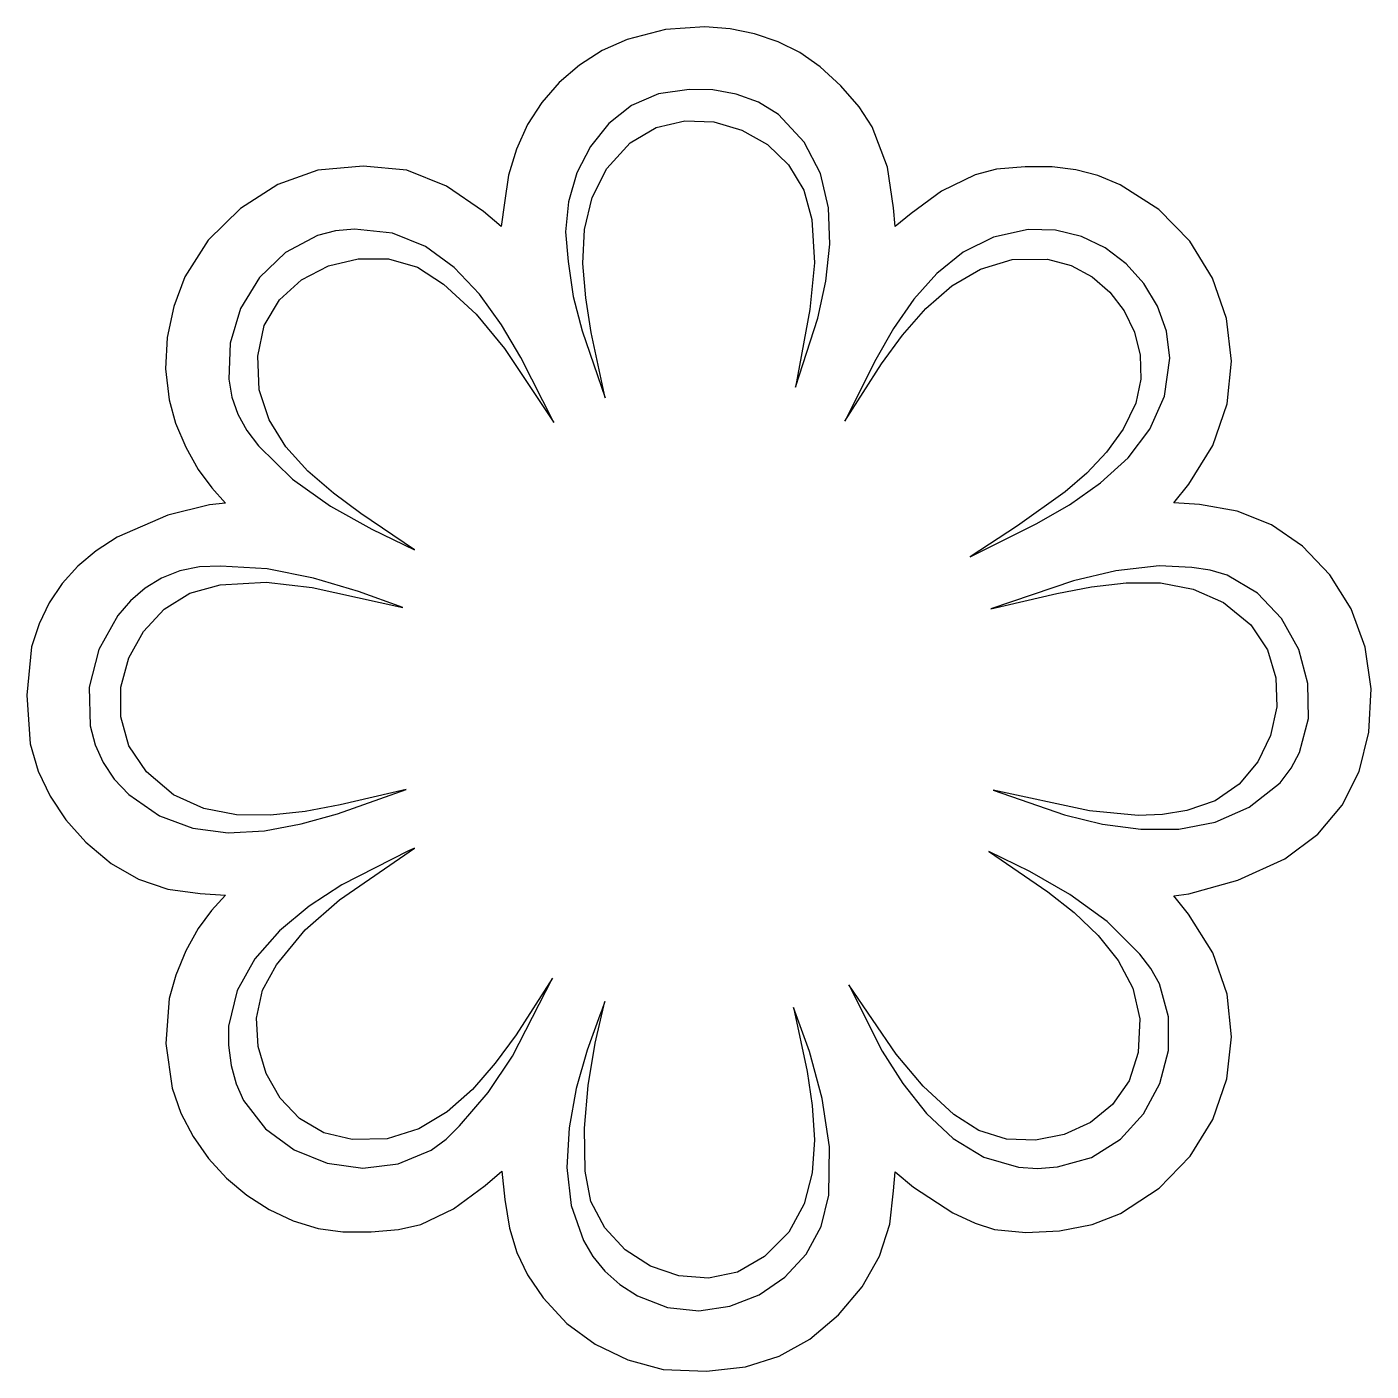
# Model space of a CAD drawing. Extents: x 28 to 68, y 35.4 to 75.4.
import ezdxf

# ---------------------------------------------------------------- set-up
doc = ezdxf.new("R2010")
doc.units = 0
doc.layers.get('0').update_dxf_attribs({"linetype": 'CONTINUOUS'})

msp = doc.modelspace()

# ---------------------------------------------------------------- linework, layer by layer
at = {"color": 1}
for points in [[(48.171255, 75.363203), (46.995721, 75.285118), (45.85615, 74.991132), (45.113394, 74.657626), (44.43953, 74.228581), (43.841049, 73.712643), (43.324442, 73.118458), (42.896198, 72.454671), (42.562809, 71.729931), (42.330764, 70.952881), (42.206553, 70.132169), (42.111744, 69.424959), (41.582577, 69.870343), (40.488738, 70.621106), (39.300548, 71.097899), (38.005257, 71.215951), (36.652508, 71.100721), (35.468169, 70.678161), (34.351471, 69.957795), (33.397376, 69.015832), (32.700846, 67.928479), (32.366924, 67.04482), (32.174841, 66.121573), (32.128213, 65.187451), (32.230658, 64.271164), (32.425604, 63.577734), (32.726057, 62.859654), (33.096311, 62.190831), (33.500658, 61.645173), (33.906906, 61.18987), (33.436168, 61.140261), (32.197034, 60.8404), (30.687089, 60.186448), (30.057761, 59.77944), (29.511207, 59.318132), (29.046684, 58.801816), (28.663451, 58.229786), (28.360766, 57.601332), (28.137886, 56.915747), (27.999337, 55.480942), (28.097648, 54.033443), (28.338861, 53.223265), (28.690944, 52.472464), (29.159377, 51.771379), (29.74964, 51.110348), (30.507044, 50.472858), (31.315718, 50.010212), (32.192429, 49.714815), (33.153945, 49.579073), (33.907456, 49.534976), (33.495147, 49.075811), (33.093581, 48.535717), (32.7261, 47.870864), (32.427159, 47.152814), (32.231211, 46.453131), (32.137031, 45.121986), (32.323264, 43.792967), (32.583433, 43.050428), (32.946748, 42.349411), (33.402022, 41.700669), (33.938071, 41.114958), (34.543707, 40.603031), (35.207746, 40.175645), (35.919002, 39.843552), (36.666289, 39.617509), (37.402532, 39.520433), (38.241863, 39.511559), (39.056565, 39.58584), (39.71892, 39.738227), (40.695457, 40.199905), (41.639355, 40.896881), (42.127178, 41.324073), (42.223092, 40.473548), (42.359447, 39.622653), (42.57517, 38.90131), (42.898592, 38.236414), (43.358043, 37.554862), (44.062506, 36.791982), (44.91266, 36.169576), (45.879301, 35.705133), (46.933225, 35.416146), (48.221965, 35.372048), (49.377626, 35.502878), (50.386937, 35.812502), (51.295339, 36.320271), (52.148272, 37.045539), (52.854606, 37.884192), (53.365909, 38.78771), (53.676707, 39.743842), (53.781523, 40.740336), (53.829481, 41.299268), (54.381245, 40.848923), (55.55117, 40.07776), (56.214295, 39.770669), (56.790057, 39.588846), (57.724799, 39.491301), (58.723432, 39.544833), (59.692443, 39.737781), (60.53832, 40.058481), (61.693815, 40.81354), (62.61272, 41.763671), (63.284483, 42.862547), (63.69855, 44.063842), (63.844368, 45.321228), (63.711383, 46.58838), (63.289042, 47.81897), (62.566793, 48.966673), (62.12527, 49.516233), (62.571754, 49.574662), (64.027293, 49.974218), (65.429805, 50.609294), (66.405909, 51.345712), (67.13911, 52.205809), (67.642736, 53.209675), (67.930118, 54.377401), (67.995496, 55.669209), (67.817306, 56.90871), (67.405997, 58.053475), (66.772014, 59.061076), (65.950781, 59.914497), (65.032569, 60.545742), (64.0127, 60.957344), (62.886497, 61.151838), (62.12527, 61.208062), (62.568997, 61.760379), (63.290392, 62.910685), (63.710476, 64.147257), (63.840379, 65.42157), (63.691232, 66.685099), (63.274165, 67.889317), (62.600308, 68.985699), (61.680791, 69.92572), (60.526744, 70.660853), (59.86494, 70.93881), (59.210746, 71.114509), (58.509272, 71.198565), (57.705625, 71.201593), (56.845151, 71.130585), (56.214589, 70.95961), (55.212415, 70.475167), (54.313997, 69.813083), (53.829481, 69.425027), (53.781523, 69.98396), (53.610154, 71.187819), (53.151484, 72.392771), (52.76096, 72.983829), (52.216989, 73.605558), (51.602831, 74.172521), (51.001744, 74.599284), (50.350888, 74.91807), (49.653155, 75.152377), (48.922095, 75.301134), (48.171255, 75.36327), (48.171255, 75.363203)], [(47.704375, 73.498439), (46.788549, 73.375713), (45.987934, 73.027145), (45.31144, 72.491863), (44.767981, 71.808997), (44.366468, 71.017675), (44.115815, 70.157026), (44.024933, 69.26618), (44.102734, 68.384265), (44.255029, 67.341369), (44.516804, 66.324248), (45.204064, 64.324013), (44.792434, 66.268014), (44.626607, 67.297719), (44.545746, 68.328814), (44.593579, 69.333493), (44.813838, 70.283946), (45.250251, 71.152364), (45.946548, 71.910939), (46.725239, 72.368077), (47.571727, 72.569865), (48.437414, 72.53804), (49.2737, 72.294338), (50.031988, 71.860499), (50.663677, 71.258258), (51.12017, 70.509353), (51.352868, 69.635522), (51.438535, 68.339045), (51.294933, 66.958645), (50.870005, 64.649782), (51.536278, 66.700665), (51.773969, 67.796756), (51.893268, 68.898947), (51.853101, 69.976491), (51.612398, 70.998638), (51.130085, 71.93464), (50.36509, 72.753748), (49.7657, 73.126008), (49.105137, 73.366075), (48.409372, 73.48615), (47.704375, 73.498439), (47.704375, 73.498439)], [(37.75053, 69.34393), (37.181886, 69.29398), (36.646491, 69.156681), (35.691542, 68.65457), (34.91787, 67.906674), (34.357663, 66.982066), (34.043108, 65.949822), (34.006393, 64.879016), (34.102284, 64.350739), (34.279706, 63.838724), (34.542681, 63.351606), (34.895234, 62.89802), (35.901858, 61.909405), (37.037778, 61.101841), (38.260529, 60.419286), (39.527647, 59.805703), (37.932692, 60.889146), (37.119451, 61.48835), (36.361564, 62.14284), (35.708431, 62.865337), (35.209449, 63.668566), (34.914017, 64.565247), (34.871533, 65.568105), (35.06382, 66.478904), (35.51773, 67.242462), (36.17364, 67.840456), (36.971927, 68.254564), (37.852966, 68.466466), (38.757134, 68.45784), (39.624807, 68.210364), (40.396363, 67.705718), (41.371278, 66.817451), (42.208881, 65.798988), (43.674439, 63.598064), (42.695627, 65.527543), (42.119935, 66.50172), (41.465783, 67.41142), (40.717468, 68.203568), (39.859289, 68.825086), (38.875544, 69.222899), (37.75053, 69.34393), (37.75053, 69.34393)], [(57.796024, 69.335125), (56.759991, 69.111528), (55.85738, 68.662289), (55.072039, 68.030373), (54.387813, 67.258748), (53.788549, 66.390377), (53.258093, 65.468228), (52.338992, 63.634456), (53.430515, 65.337304), (54.056272, 66.192717), (54.748186, 66.982368), (55.515879, 67.654942), (56.368972, 68.159122), (57.317085, 68.443593), (58.369841, 68.457039), (59.071555, 68.267608), (59.694479, 67.931004), (60.224694, 67.471275), (60.648284, 66.91247), (60.95133, 66.278639), (61.119916, 65.593832), (61.140123, 64.882096), (60.998035, 64.167481), (60.615784, 63.397044), (60.122317, 62.70889), (59.539724, 62.090281), (58.890095, 61.528479), (57.478085, 60.524349), (56.063004, 59.5946), (58.025425, 60.574447), (59.017439, 61.146668), (59.947344, 61.796405), (60.763156, 62.540643), (61.412893, 63.396371), (61.844571, 64.380576), (62.006206, 65.510243), (61.903322, 66.307486), (61.639744, 67.054714), (61.235333, 67.731343), (60.709955, 68.316792), (60.083471, 68.790477), (59.375746, 69.131816), (58.606642, 69.320226), (57.796024, 69.335125), (57.796024, 69.335125)], [(33.758076, 59.323952), (33.131147, 59.304284), (32.545754, 59.179859), (32.006036, 58.961557), (31.516132, 58.660258), (31.080182, 58.286843), (30.702325, 57.852191), (30.13745, 56.8427), (29.85462, 55.718826), (29.886952, 54.567612), (30.031652, 54.008953), (30.267561, 53.476099), (30.598818, 52.979931), (31.029563, 52.531329), (31.945435, 51.887824), (32.939487, 51.522279), (33.989151, 51.390241), (35.07186, 51.447259), (36.165047, 51.648881), (37.246145, 51.950654), (39.281806, 52.676848), (37.315803, 52.223371), (36.282013, 52.025197), (35.246202, 51.908715), (34.232254, 51.920909), (33.264047, 52.108764), (32.365462, 52.519266), (31.560381, 53.1994), (31.036167, 53.973983), (30.789776, 54.832537), (30.796201, 55.721729), (31.030438, 56.588226), (31.467482, 57.378696), (32.082326, 58.039805), (32.849967, 58.518221), (33.745399, 58.760611), (35.117952, 58.844888), (36.485103, 58.689324), (39.181484, 58.08868), (37.866537, 58.561545), (36.523103, 58.964818), (35.153008, 59.23884), (33.758076, 59.323952), (33.758076, 59.323952)], [(61.69036, 59.325645), (60.402189, 59.178021), (59.140046, 58.886059), (56.682019, 58.054545), (58.642724, 58.50717), (59.675281, 58.707018), (60.711045, 58.826818), (61.726321, 58.819768), (62.697413, 58.639062), (63.600625, 58.237899), (64.412261, 57.569475), (64.910938, 56.828177), (65.163609, 55.999879), (65.188047, 55.135442), (65.00203, 54.285725), (64.623332, 53.501589), (64.06973, 52.833892), (63.358999, 52.333495), (62.508915, 52.051258), (61.785349, 51.928217), (61.060646, 51.897235), (59.612205, 52.040831), (56.749817, 52.655941), (58.869666, 51.921853), (60.000304, 51.648251), (61.142482, 51.492354), (62.269498, 51.49572), (63.354649, 51.699908), (64.371234, 52.146475), (65.292551, 52.876981), (65.619579, 53.311167), (65.86653, 53.77967), (66.132641, 54.786321), (66.115772, 55.830326), (65.840808, 56.845075), (65.332637, 57.76396), (64.616145, 58.520372), (63.716217, 59.047703), (63.205243, 59.204648), (62.657742, 59.279344), (61.69036, 59.325645), (61.69036, 59.325645)], [(39.352911, 50.846301), (37.37227, 49.837231), (36.397784, 49.202205), (35.51362, 48.471443), (34.779603, 47.63839), (34.255558, 46.69649), (34.001309, 45.639186), (33.994053, 45.065209), (34.07668, 44.459923), (34.223856, 43.91812), (34.44857, 43.422797), (35.095847, 42.580872), (35.948988, 41.952708), (36.938469, 41.556865), (37.994764, 41.411905), (39.048352, 41.536387), (40.029707, 41.948872), (40.471571, 42.268917), (40.869306, 42.667922), (41.721467, 43.656858), (42.445094, 44.743683), (43.643019, 47.062209), (42.554509, 45.380774), (41.937478, 44.534661), (41.257038, 43.751873), (40.502017, 43.082602), (39.661245, 42.577041), (38.723553, 42.285382), (37.67777, 42.257816), (36.835199, 42.46327), (36.114631, 42.8912), (35.535182, 43.493964), (35.115972, 44.223925), (34.876116, 45.033443), (34.834732, 45.874878), (35.010938, 46.700591), (35.42385, 47.462942), (36.283618, 48.504229), (37.298221, 49.394721), (39.530954, 50.92733), (39.352911, 50.846301), (39.352911, 50.846301)], [(56.802184, 50.715664), (58.377695, 49.635589), (59.160997, 49.016705), (59.875759, 48.335893), (60.472802, 47.586133), (60.902948, 46.760401), (61.117018, 45.851676), (61.065833, 44.852937), (60.7966, 44.005387), (60.304706, 43.306487), (59.642054, 42.770095), (58.860546, 42.410068), (58.012084, 42.240265), (57.148571, 42.274543), (56.321908, 42.526761), (55.583997, 43.010777), (54.663194, 43.849345), (53.859512, 44.800371), (52.452544, 46.861016), (53.448591, 44.894679), (54.060346, 43.923688), (54.761605, 43.036087), (55.562632, 42.288328), (56.473689, 41.736864), (57.505039, 41.438147), (58.069031, 41.401211), (58.666944, 41.448632), (59.674693, 41.731176), (60.535114, 42.277381), (61.221581, 43.028044), (61.707468, 43.923958), (61.966148, 44.905919), (61.970995, 45.914722), (61.695384, 46.891162), (61.444086, 47.348744), (61.112688, 47.776034), (60.144792, 48.745282), (59.03257, 49.550078), (57.837995, 50.231285), (56.623037, 50.829766), (56.802184, 50.715664), (56.802184, 50.715664)], [(45.048068, 45.961433), (44.66667, 44.915476), (44.347383, 43.783369), (44.13355, 42.608445), (44.068513, 41.434041), (44.195614, 40.30349), (44.558197, 39.260129), (44.841339, 38.784687), (45.199604, 38.347292), (45.63841, 37.953363), (46.163176, 37.608315), (47.063964, 37.261158), (47.996219, 37.166407), (48.917245, 37.300939), (49.78434, 37.641634), (50.554806, 38.16537), (51.185943, 38.849027), (51.635054, 39.669484), (51.859437, 40.603619), (51.879905, 42.046268), (51.665964, 43.486313), (51.287208, 44.882203), (50.813231, 46.192392), (51.213301, 44.282389), (51.367361, 43.26924), (51.433046, 42.255986), (51.367062, 41.271625), (51.126117, 40.345152), (50.666917, 39.505563), (49.946168, 38.781855), (49.146157, 38.319225), (48.279043, 38.135949), (47.397382, 38.203787), (46.553734, 38.494499), (45.800654, 38.979845), (45.190701, 39.631588), (44.776432, 40.421486), (44.610404, 41.321301), (44.587049, 42.599268), (44.695259, 43.868479), (44.908354, 45.126385), (45.199653, 46.370435), (45.101575, 46.105801), (45.048068, 45.961433), (45.048068, 45.961433)]]:
    msp.add_lwpolyline(points, dxfattribs=at)

doc.saveas('drawing.dxf')
